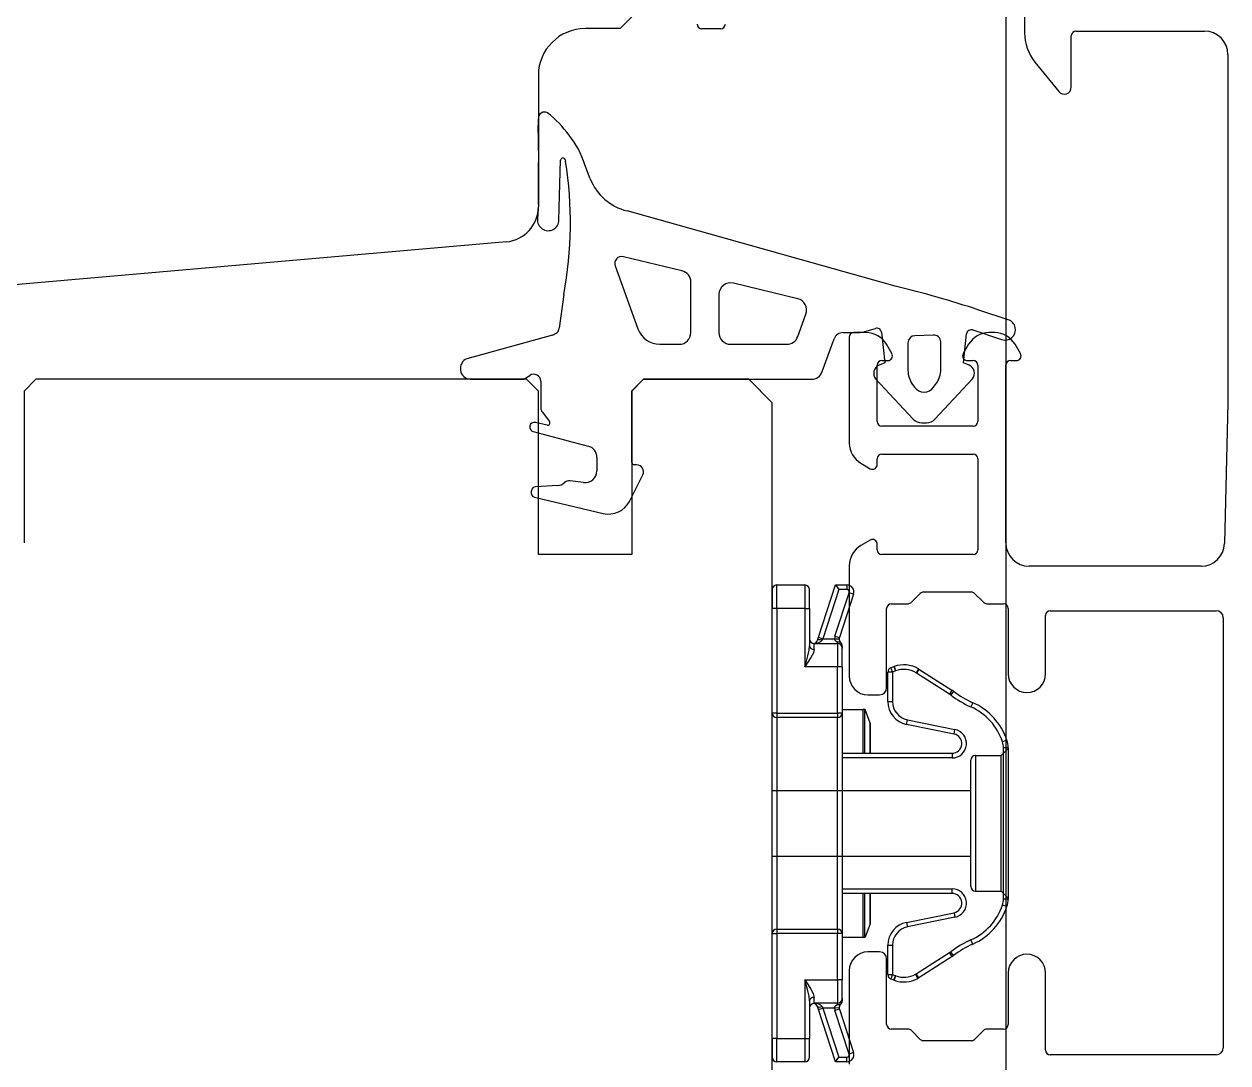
# Model space of a CAD drawing. Header units: centimetres. Extents: x 0.3 to 84.3, y 0.3 to 59.7.
# Drawn here: x 62.6134 to 62.7164, y 13.8698 to 13.9587 of the extents above; entities that cross this region are included whole.
import ezdxf

# ---------------------------------------------------------------- set-up
doc = ezdxf.new("R2010")
doc.units = ezdxf.units.CM
doc.linetypes.add('AUSGEZOGEN', pattern=[0])
doc.layers.add('Fenster', color=7, linetype='AUSGEZOGEN', lineweight=35)

msp = doc.modelspace()

# ---------------------------------------------------------------- linework, layer by layer
at = {"layer": 'Fenster', "color": 7, "linetype": 'AUSGEZOGEN', "lineweight": 25}
for p, q in [((62.697398605443, 15.53837461371404), (62.69739818294969, 12.15822411955887)), ((62.69899839463931, 13.96493368102747), (62.69899839463931, 13.9579610842241)), ((62.66539839510712, 13.95930634495599), (62.66439839512946, 13.95830634497834)), ((62.66439839512946, 13.95830634497834), (62.66139839519651, 13.95830634497834)), ((62.67299839493726, 13.95829936419), (62.67139839497302, 13.95829936419)), ((62.70299839454989, 13.95329936914327), (62.70299839454989, 13.95769936904494)), ((62.70339839454093, 13.95809936903602), (62.71439839407601, 13.95809936903602)), ((62.71639839403131, 13.95609936908073), (62.71639839403131, 13.92629936731601)), ((62.69988981077354, 13.95544380271618), (62.70193210699691, 13.95292177691713)), ((62.65739839528593, 13.95430634506775), (62.65739839528593, 13.94305533883221)), ((62.65739839523977, 13.94786902758315), (62.65739839523977, 13.94685865738639)), ((62.6591647446796, 13.94193373779749), (62.65929576261811, 13.94705685848371)), ((62.65968218796151, 13.94709089018711), (62.65972025092546, 13.94695589162566)), ((62.66184006140533, 13.94544488193443), (62.66137538292283, 13.9466670870002)), ((62.65739839523977, 13.9432755254079), (62.65732767442197, 13.9420331776385)), ((62.68793571128393, 13.93626950550033), (62.66498566255097, 13.94271180838)), ((62.6546598625754, 13.94006675480482), (62.61159839630963, 13.93629936467173)), ((62.6639700120272, 13.9380057243558), (62.66592189640637, 13.93261812380188)), ((62.66968207667633, 13.9375857615441), (62.6646748014002, 13.93879337707108)), ((62.67044762639587, 13.93229939482613), (62.67044762639587, 13.93661363344977)), ((62.67958817674491, 13.9351966857304), (62.67408207657801, 13.93652460394696)), ((62.65956976873841, 13.93556794463271), (62.65916857233881, 13.932668636871)), ((62.67284762634221, 13.93555247585264), (62.67284762634221, 13.93229939482613)), ((62.67959271712768, 13.93195737469046), (62.68029341908661, 13.93388253750036)), ((62.69760569534724, 13.93339610030594), (62.69508447121974, 13.934229586935)), ((62.65860629278649, 13.93208189945972), (62.65128419057983, 13.93006210100989)), ((62.68347004849777, 13.93229979858739), (62.68474599151229, 13.93229979858134)), ((62.68399839497459, 13.93189936719082), (62.68399839497459, 13.92284688825453)), ((62.68545087408069, 13.9322993671819), (62.68439839496562, 13.9322993671819)), ((62.68532034460503, 13.93238404323984), (62.68623359665015, 13.9326578408009)), ((62.6867448869202, 13.9323280887144), (62.68703584041433, 13.92972282438046)), ((62.69117825200874, 13.93209130049945), (62.68962288517489, 13.93202755328853)), ((62.69376529681662, 13.92972282438046), (62.69404028369382, 13.9321854857446)), ((62.69456458896223, 13.93252047488914), (62.69703974343105, 13.93169335861294)), ((62.69645087383483, 13.9322993671819), (62.69594591556894, 13.9322993671819)), ((62.66780229380014, 13.93129937670911), (62.66944762641821, 13.93129939484848)), ((62.67384762631985, 13.93129939484848), (62.67865302452788, 13.93129939484848)), ((62.68169332874892, 13.92895734468243), (62.68271829441795, 13.93177341471383)), ((62.68764480505459, 13.9304993672221), (62.68718292484957, 13.93129936720425)), ((62.68902288518507, 13.93142755330514), (62.68902287469977, 13.92905874380208)), ((62.69182734143402, 13.9291245033854), (62.6918273519031, 13.93149331288846)), ((62.69421386480009, 13.93129936720425), (62.69375198459494, 13.9304993672221)), ((62.69864480480872, 13.9304993672221), (62.69818292460371, 13.93129936720425)), ((62.68703584041433, 13.92972282438046), (62.68655445609067, 13.92951357495336)), ((62.68679839491198, 13.92989936723552), (62.68729839490078, 13.92989936723552)), ((62.69424668113868, 13.92951357494967), (62.69376529681662, 13.92972282438046)), ((62.69409839474883, 13.92989936723552), (62.69459839473766, 13.92989936723552)), ((62.69779839466609, 13.92989936723552), (62.69829839465491, 13.92989936723552)), ((62.6863983949209, 13.92469936735179), (62.6863983949209, 13.92949936724445)), ((62.69499839472871, 13.92949936724445), (62.69499839472871, 13.92469936735179)), ((62.69739839467505, 13.91429936758423), (62.69739839467505, 13.92949936724445)), ((62.61439839624705, 13.92829936485055), (62.61339839626941, 13.9272993648729)), ((62.65639839530827, 13.92829936485055), (62.61439839624705, 13.92829936485055)), ((62.65155983411487, 13.9282993648405), (62.6561590417308, 13.9282993648405)), ((62.6561590417308, 13.9282993648405), (62.65667511806161, 13.92863878251788)), ((62.65739839528593, 13.9272993648729), (62.65639839530827, 13.92829936485055)), ((62.65760481592497, 13.92813748490772), (62.65760481592497, 13.92586778028627)), ((62.66639839508476, 13.92829936485055), (62.66539839510712, 13.9272993648729)), ((62.66540481575063, 13.9272997920069), (62.66640438858423, 13.9282993648405)), ((62.6753983948836, 13.92829936485055), (62.66639839508476, 13.92829936485055)), ((62.66640438858423, 13.9282993648405), (62.68075363614911, 13.9282993648405)), ((62.67739839483889, 13.92629936489525), (62.6753983948836, 13.92829936485055)), ((62.68625300028616, 13.92832837682482), (62.68947069243595, 13.92489275992353)), ((62.68939506261344, 13.92789675077151), (62.68958773118862, 13.92762684530772)), ((62.69121554328103, 13.92762684530335), (62.69145515351416, 13.9279625103568)), ((62.69133044475115, 13.92489275992025), (62.69454813693412, 13.92832837681876)), ((62.61339839626941, 13.9272993648729), (62.61339839626941, 13.91429936516347)), ((62.65739839528593, 13.91329936518582), (62.65739839528593, 13.9272993648729)), ((62.66539839510712, 13.9272993648729), (62.66539839510712, 13.91329936518582)), ((62.66540481575063, 13.92118543211332), (62.66540481575063, 13.9272997920069)), ((62.67739839483889, 13.77029936838212), (62.67739839483889, 13.92629936489525)), ((62.71639839403131, 13.92629936731601), (62.71609839403801, 13.91424958956195)), ((62.65814368958581, 13.92437557829157), (62.65714930468675, 13.92460524630961)), ((62.65772789150321, 13.92550371560433), (62.65834767249197, 13.92469180306221)), ((62.69020056859955, 13.92457633930563), (62.69060056859223, 13.92457633930563)), ((62.65695738313665, 13.92382870519396), (62.66165957919836, 13.92258988095287)), ((62.69459839473766, 13.92429936736071), (62.68679839491198, 13.92429936736071)), ((62.66240481581771, 13.92162287754718), (62.66240481581773, 13.92046096957838)), ((62.6863983949209, 13.92099936743444), (62.6863983949209, 13.92149936742326)), ((62.68679839491198, 13.92189936741434), (62.69459839473766, 13.92189936741434)), ((62.69499839472871, 13.92149936742326), (62.69499839472871, 13.91369936759766)), ((62.66580481574169, 13.92098543211778), (62.66560481574617, 13.92098543211778)), ((62.68499839495222, 13.92111483748568), (62.68579839493432, 13.92065295728058)), ((62.66127484237482, 13.91946945212845), (62.66010888186415, 13.91962229253263)), ((62.66518548663553, 13.91785655546392), (62.66633901699375, 13.92011224903113)), ((62.65680355844768, 13.91878480128935), (62.65678028064153, 13.9186861352619)), ((62.65907665703944, 13.9192064931754), (62.65716895652812, 13.91909223726625)), ((62.65707774412148, 13.91820497472345), (62.66294557314921, 13.91682060575162)), ((62.68579839493432, 13.91454577774021), (62.68499839495222, 13.9140838975352)), ((62.66539839510712, 13.91329936518582), (62.65739839528593, 13.91329936518582)), ((62.6863983949209, 13.91369936759766), (62.6863983949209, 13.91419936758648)), ((62.69459839473766, 13.91329936760658), (62.68679839491198, 13.91329936760658)), ((62.68399839497459, 13.91235184676635), (62.68399839497459, 13.90289936783902)), ((62.71409901364148, 13.91229936762893), (62.69939839463033, 13.91229936762893)), ((62.67739839483889, 13.91029932607508), (62.67739839483889, 13.90869932611086)), ((62.67779839482996, 13.90869932611086), (62.67779839482996, 13.91069932606615)), ((62.67779839482996, 13.91069932606615), (62.6801983947763, 13.91069932606615)), ((62.6801983947763, 13.91069932606615), (62.6801983947763, 13.90869932611086)), ((62.68059839476738, 13.90869932611086), (62.68059839476738, 13.91029932607508)), ((62.6813687104817, 13.90622303342962), (62.68282445323779, 13.91069932606615)), ((62.68311498954817, 13.91029932607508), (62.68174910042177, 13.90609932616899)), ((62.68282445323779, 13.91069932606615), (62.68379839469586, 13.91069932606615)), ((62.68282445323779, 13.91069932606615), (62.68311498954817, 13.91029932607508)), ((62.68379839469586, 13.91029932607508), (62.68311498954817, 13.91029932607508)), ((62.68379839469586, 13.91069932606615), (62.68379839469586, 13.91029932607508)), ((62.68277982199858, 13.90632060847325), (62.68398858966588, 13.91003747244923)), ((62.68436897960595, 13.9099137651886), (62.68316021193866, 13.90619690121262)), ((62.68436897960595, 13.9099137651886), (62.68398858966588, 13.91003747244923)), ((62.6893155521432, 13.90921652498533), (62.69008123755101, 13.90998221039309)), ((62.69036408025728, 13.9100993676781), (62.69443270931635, 13.9100993676781)), ((62.69471555202248, 13.90998221039322), (62.69548123743032, 13.90921652498542)), ((62.67739839483889, 13.89972271584348), (62.67739839483889, 13.90869932611086)), ((62.67779839482996, 13.90869932611086), (62.67739839483889, 13.90869932611086)), ((62.67779839482996, 13.90869932611086), (62.67779839482996, 13.89972271584348)), ((62.6801983947763, 13.90869932611086), (62.67779839482996, 13.90869932611086)), ((62.6801983947763, 13.90869932611086), (62.6801983947763, 13.90369932622262)), ((62.6801983947763, 13.90869932611086), (62.68059839476738, 13.90869932611086)), ((62.68059839476738, 13.90869932611086), (62.68059839476738, 13.90548818056464)), ((62.68719839490308, 13.90189936786137), (62.68719839490308, 13.90869936770942)), ((62.68759839489412, 13.90909936770045), (62.68903270943703, 13.90909936770045)), ((62.6957640801366, 13.90909936770045), (62.69719839467956, 13.90909936770045)), ((62.69759839467061, 13.90869936770942), (62.69759839467061, 13.90309936783456)), ((62.70079839459903, 13.90309936783456), (62.70079839459903, 13.9080993677228)), ((62.70119839459014, 13.90849936771383), (62.71539839405365, 13.90849936771383)), ((62.71599839404023, 13.90789936772726), (62.71599839404023, 13.87109936854982)), ((62.68128824838364, 13.90597561890836), (62.6813687104817, 13.90622303342962)), ((62.6813687104817, 13.90622303342962), (62.68174910042177, 13.90609932616899)), ((62.68174910042177, 13.90609932616899), (62.68166863832371, 13.90597561890836)), ((62.68174910042177, 13.90609932616899), (62.68274102881853, 13.90609932616899)), ((62.68274102881853, 13.90609932616899), (62.68314081534862, 13.90608626006047)), ((62.68274475861286, 13.90604553700946), (62.68274102881853, 13.90609932616899)), ((62.68277913902281, 13.90596360781788), (62.68274475861286, 13.90604553700946)), ((62.68277982199858, 13.90632060847325), (62.68316021193866, 13.90619690121262)), ((62.68314081534862, 13.90608626006047), (62.68314268024577, 13.90603247090099)), ((62.68314268024577, 13.90603247090099), (62.6831598704508, 13.90595054170936)), ((62.68045822075104, 13.90463935520698), (62.68056404504472, 13.90513351494292)), ((62.68056404504472, 13.90513351494292), (62.68059839476738, 13.90548818056464)), ((62.68099839475843, 13.90519003817431), (62.6809296953131, 13.90489448348954)), ((62.68099839475843, 13.90519003817431), (62.68099839475843, 13.90569932617791)), ((62.68099839475843, 13.90569932617791), (62.68299839471371, 13.90569932617791)), ((62.68285236399691, 13.90588234304956), (62.68277913902281, 13.90596360781788)), ((62.68293635533346, 13.90582411216142), (62.68285236399691, 13.90588234304956)), ((62.68299839471371, 13.90579214640834), (62.68293635533346, 13.90582411216142)), ((62.68299839471371, 13.90569932617791), (62.68299839471371, 13.90579214640834)), ((62.68299839471371, 13.90569932617791), (62.68299839471371, 13.90369932622262)), ((62.68310635155321, 13.90580205959978), (62.68300043188768, 13.90579252032635)), ((62.68300043188768, 13.90579252032635), (62.68300043188768, 13.90579252032635)), ((62.68319330473742, 13.90579370512405), (62.68310635155321, 13.90580205959978)), ((62.6831598704508, 13.90595054170936), (62.68319648293781, 13.90586927694103)), ((62.68328953181632, 13.90575926426036), (62.68319330473742, 13.90579370512405)), ((62.68319648293781, 13.90586927694103), (62.68323847860608, 13.90581104605299)), ((62.68323847860608, 13.90581104605299), (62.68326949829603, 13.9057790803)), ((62.68326949829622, 13.90577908029982), (62.68328953181632, 13.90575926426036)), ((62.68335811460938, 13.90565989974771), (62.68328953181632, 13.90575926426036)), ((62.68339338713476, 13.90554806165683), (62.68335811460938, 13.90565989974771)), ((62.68339838409499, 13.90548788001501), (62.68339338713476, 13.90554806165683)), ((62.68339839470479, 13.90548496664765), (62.68339839470479, 13.90529932618684)), ((62.68339839470479, 13.90548496664765), (62.68339839470479, 13.90548496664765)), ((62.68339839470479, 13.90369932622262), (62.68339839470479, 13.90529932618684)), ((62.6801983947763, 13.90369932622262), (62.68033392187688, 13.90417355106206)), ((62.68046944897745, 13.90409451358883), (62.6801983947763, 13.90369932622262)), ((62.68033392187688, 13.90417355106206), (62.68045822075104, 13.90463935520698)), ((62.68071804672584, 13.90448268370961), (62.68046944897745, 13.90409451358883)), ((62.6809296953131, 13.90489448348954), (62.68071804672584, 13.90448268370961)), ((62.68299839471371, 13.90369932622262), (62.6801983947763, 13.90369932622262)), ((62.68339839470479, 13.90369932622262), (62.68299839471371, 13.90369932622262)), ((62.68299839471371, 13.89972271584348), (62.68299839471371, 13.90369932622262)), ((62.68339839470479, 13.90369932622262), (62.68339839470479, 13.89972271584348)), ((62.68729840046258, 13.90073132919393), (62.68729840046258, 13.90324210338963)), ((62.68769840045363, 13.90324210338963), (62.68729840046258, 13.90324210338963)), ((62.68755890014136, 13.90361698958004), (62.68781909609168, 13.90371381207506)), ((62.68755890014136, 13.90361698958004), (62.68769840045363, 13.90324210338963)), ((62.68795859640392, 13.90333892588473), (62.68769840045363, 13.90324210338963)), ((62.68769840045363, 13.90324210338963), (62.68769840045363, 13.90073132919393)), ((62.68781909609168, 13.90371381207506), (62.68795859640392, 13.90333892588473)), ((62.68782923357645, 13.90371761564502), (62.68797076138564, 13.90334349016867)), ((62.68992294152633, 13.90352496346823), (62.68971551801059, 13.90318294668801)), ((62.68996042314016, 13.90350166242097), (62.68974550330162, 13.90316430585022)), ((62.69257100844468, 13.90136426055188), (62.68974550330162, 13.90316430585022)), ((62.68996042314016, 13.90350166242097), (62.69278592828324, 13.90170161712262)), ((62.68559839493884, 13.9012993678748), (62.68659839491647, 13.9012993678748)), ((62.69278592828324, 13.90170161712262), (62.69257100844468, 13.90136426055188)), ((62.69292038010744, 13.90160800577851), (62.69267856990408, 13.90128937147656)), ((62.68339839470479, 13.90004932630418), (62.68514879483005, 13.90004932630418)), ((62.68514879483005, 13.90004932630418), (62.68514879483005, 13.896299326388)), ((62.68516586887013, 13.90004932630418), (62.68516586887013, 13.90004932630418)), ((62.68523840625522, 13.90004932630418), (62.68518545272773, 13.90004932630418)), ((62.68518545272773, 13.90004932630418), (62.68518545272773, 13.90004932630418)), ((62.68529170896825, 13.90004932630418), (62.68523840625522, 13.90004932630418)), ((62.68531952263278, 13.90004932630418), (62.68529170896825, 13.90004932630418)), ((62.68533673335, 13.896299326388), (62.68533673335, 13.90004932630418)), ((62.68536163037981, 13.90004932630418), (62.68533673335002, 13.90004932630418)), ((62.68533673335, 13.90004932630418), (62.68533673335, 13.90004932630418)), ((62.68578633317556, 13.89888246496276), (62.68536163037981, 13.90004932630418)), ((62.68729840046258, 13.90073132919393), (62.68769840045363, 13.90073132919393)), ((62.69457509010713, 13.90062853836935), (62.69441207561803, 13.9002632627622)), ((62.67739839483889, 13.88087596588171), (62.67739839483889, 13.89972271584348)), ((62.67779839482996, 13.89972271584348), (62.67739839483889, 13.89972271584348)), ((62.67779839482996, 13.89972271584348), (62.67779839482996, 13.8993602783442)), ((62.67779839482996, 13.89972271584348), (62.68299839471371, 13.89972271584348)), ((62.68299839471371, 13.8993602783442), (62.67779839482996, 13.8993602783442)), ((62.67779839482996, 13.8993602783442), (62.67779839482996, 13.88123840338099)), ((62.68339839470479, 13.89972271584348), (62.68299839471371, 13.89972271584348)), ((62.68299839471371, 13.89972271584348), (62.68299839471371, 13.8993602783442)), ((62.68299839471371, 13.88123840338099), (62.68299839471371, 13.8993602783442)), ((62.68339839470479, 13.89972271584348), (62.68339839470479, 13.88087596588171)), ((62.68578633317556, 13.89888246496276), (62.68578633317556, 13.896299326388)), ((62.68889966455797, 13.89877147982848), (62.68897941172992, 13.89916344970157)), ((62.68897941172992, 13.89916344970157), (62.69304380887471, 13.89833653875672)), ((62.68579839465115, 13.896299326388), (62.68579839465115, 13.89881406093564)), ((62.69296406170275, 13.89794456888358), (62.68889966455797, 13.89877147982848)), ((62.69296406170275, 13.89794456888358), (62.69304380887471, 13.89833653875672)), ((62.69749486497793, 13.89741218817035), (62.69711557086879, 13.89728516072601)), ((62.69759839438738, 13.89677705094896), (62.69719839439631, 13.89677705094896)), ((62.69719839439631, 13.88382168045082), (62.69719839439631, 13.89677705094896)), ((62.69759839438738, 13.89677705094896), (62.69759839438738, 13.88382168045082)), ((62.68339839470479, 13.896299326388), (62.69279839449467, 13.896299326388)), ((62.69279839449467, 13.89589932639688), (62.68339839470479, 13.89589932639688)), ((62.69279839449467, 13.896299326388), (62.69279839449467, 13.89589932639688)), ((62.69479839444998, 13.89609937373075), (62.69479839444998, 13.88449937399001)), ((62.69479839444998, 13.89609937373075), (62.69699839440079, 13.89609937373075)), ((62.69699839440079, 13.89609937373075), (62.69759839438738, 13.89669937371732)), ((62.69699839440079, 13.88449937399001), (62.69699839440079, 13.89609937373075)), ((62.69439839445889, 13.88489937398108), (62.69439839445889, 13.89569937373967)), ((62.67739839483889, 13.89309937379781), (62.69439839445889, 13.89309937379781)), ((62.67739839483889, 13.88749937392295), (62.69439839445889, 13.88749937392295)), ((62.68339839470479, 13.88469935532822), (62.69279839449467, 13.88469935532822)), ((62.69279839449467, 13.88429935533723), (62.69279839449467, 13.88469935532822)), ((62.69479839444998, 13.88449937399001), (62.69699839440079, 13.88449937399001)), ((62.69699839440079, 13.88449937399001), (62.69759839438738, 13.88389937400343)), ((62.69279839449467, 13.88429935533723), (62.68339839470479, 13.88429935533723)), ((62.68514879483005, 13.88429935533723), (62.68514879483005, 13.88054932674004)), ((62.68533673335, 13.88054932674004), (62.68533673335, 13.88429935533723)), ((62.68578633317556, 13.88429935533723), (62.68578633317556, 13.88171618808147)), ((62.68579839465115, 13.88178459210858), (62.68579839465115, 13.88429935533723)), ((62.69759839438738, 13.88382168045082), (62.69719839439631, 13.88382168045082)), ((62.68889966455797, 13.88182914595168), (62.69296386987652, 13.88265601786911)), ((62.69296386987652, 13.88265601786911), (62.69304361704852, 13.88226404799598)), ((62.69749487648321, 13.8831865775845), (62.69711558007299, 13.8833135981578)), ((62.68578633317556, 13.88171618808147), (62.68536163037981, 13.88054932674004)), ((62.68889966455797, 13.88182914595168), (62.68897941172992, 13.88143717607855)), ((62.69304361704852, 13.88226404799598), (62.68897941172992, 13.88143717607855)), ((62.67739839483889, 13.88087596588171), (62.67779839482996, 13.88087596588171)), ((62.67739839483889, 13.87189932693332), (62.67739839483889, 13.88087596588171)), ((62.67779839482996, 13.88123840338099), (62.67779839482996, 13.88087596588171)), ((62.67779839482996, 13.88123840338099), (62.68299839471371, 13.88123840338099)), ((62.68299839471371, 13.88087596588171), (62.67779839482996, 13.88087596588171)), ((62.67779839482996, 13.88087596588171), (62.67779839482996, 13.87189932693332)), ((62.68299839471371, 13.88123840338099), (62.68299839471371, 13.88087596588171)), ((62.68339839470479, 13.88087596588171), (62.68299839471371, 13.88087596588171)), ((62.68299839471371, 13.87689932682156), (62.68299839471371, 13.88087596588171)), ((62.68339839470479, 13.88087596588171), (62.68339839470479, 13.87689932682156)), ((62.68339839470479, 13.88054932674004), (62.68514879483005, 13.88054932674004)), ((62.68514879483005, 13.88054932674004), (62.68514879483005, 13.88054932674004)), ((62.68516586887013, 13.88054932674004), (62.68516586887013, 13.88054932674004)), ((62.68518545272773, 13.88054932674004), (62.68523840625522, 13.88054932674004)), ((62.68523840625522, 13.88054932674004), (62.68529170896825, 13.88054932674004)), ((62.68529170896825, 13.88054932674004), (62.68531952263278, 13.88054932674004)), ((62.68531952263278, 13.88054932674004), (62.68531952263278, 13.88054932674004)), ((62.68533673335002, 13.88054932674004), (62.68536163037981, 13.88054932674004)), ((62.69457507820163, 13.87997013804266), (62.69441206314561, 13.88033541339678)), ((62.68659839491647, 13.87929936836654), (62.68559839493884, 13.87929936836654)), ((62.68729840046258, 13.87735656201744), (62.68729840046258, 13.87986929658628)), ((62.68729840046258, 13.87986929658628), (62.68769840045363, 13.87986929658628)), ((62.68769840045363, 13.87986929658628), (62.68769840045363, 13.87735656201744)), ((62.69292451379076, 13.87899381096996), (62.69268290042943, 13.87931259455868)), ((62.68719839490308, 13.87309936850511), (62.68719839490308, 13.87869936837997)), ((62.68973425028192, 13.87742782791034), (62.6925761263383, 13.87923830263076)), ((62.69279104617684, 13.87890094605996), (62.68994917012048, 13.87709047133954)), ((62.69279104617684, 13.87890094605996), (62.6925761263383, 13.87923830263076)), ((62.68399839497459, 13.87769936840232), (62.68399839497459, 13.86969936858114)), ((62.68729840046258, 13.87735656201744), (62.68769840045363, 13.87735656201744)), ((62.68769840045363, 13.87735656201744), (62.68755895541164, 13.8769816552649)), ((62.68769840045363, 13.87735656201744), (62.68795842341321, 13.87725984753506)), ((62.68781897837118, 13.87688494078252), (62.68795842341321, 13.87725984753506)), ((62.68782932010237, 13.87688106167653), (62.6879708334906, 13.87725519260785)), ((62.68985542340815, 13.87703428883724), (62.68965925291207, 13.87738288190849)), ((62.68994917012048, 13.87709047133954), (62.68973425028192, 13.87742782791034)), ((62.69759839467061, 13.87749936840674), (62.69759839467061, 13.87309936850511)), ((62.70079839459903, 13.87089936855428), (62.70079839459903, 13.87749936840674)), ((62.6801983947763, 13.87689932682156), (62.68299839471371, 13.87689932682156)), ((62.6801983947763, 13.87689932682156), (62.6801983947763, 13.87189932693332)), ((62.6801983947763, 13.87689932682156), (62.6804916314955, 13.87647101955027)), ((62.68034501313591, 13.87638535809602), (62.6801983947763, 13.87689932682156)), ((62.68045830379626, 13.87595896447715), (62.68034501313591, 13.87638535809602)), ((62.6804916314955, 13.87647101955027), (62.68071821281618, 13.87611569153455)), ((62.68339839470479, 13.87689932682156), (62.68299839471371, 13.87689932682156)), ((62.68299839471371, 13.87689932682156), (62.68299839471371, 13.87489932686626)), ((62.68339839470479, 13.87529932685739), (62.68339839470479, 13.87689932682156)), ((62.68781897837118, 13.87688494078252), (62.68755895541164, 13.8769816552649)), ((62.68055591412682, 13.87551253206771), (62.68045830379626, 13.87595896447715)), ((62.68059839476738, 13.87511047247959), (62.68055591412682, 13.87551253206771)), ((62.68071821281618, 13.87611569153455), (62.68091343347731, 13.87574366452673)), ((62.68091343347731, 13.87574366452673), (62.68099839475843, 13.87540861486997)), ((62.68099839475843, 13.87489932686626), (62.68099839475843, 13.87540861486997)), ((62.68339839470479, 13.87529932685739), (62.68339839470479, 13.87511368639657)), ((62.68059839476738, 13.87511047247959), (62.68059839476738, 13.87189932693332)), ((62.68299839471371, 13.87489932686626), (62.68099839475843, 13.87489932686626)), ((62.6813687104817, 13.87437561961465), (62.68128824838364, 13.87462303413586)), ((62.6813687104817, 13.87437561961465), (62.68174910042177, 13.87449932687528)), ((62.68282445323779, 13.86989932697802), (62.6813687104817, 13.87437561961465)), ((62.68166863832371, 13.87462303413586), (62.68174910042177, 13.87449932687528)), ((62.68274102881853, 13.87449932687528), (62.68174910042177, 13.87449932687528)), ((62.68174910042177, 13.87449932687528), (62.68311498954817, 13.87029932696915)), ((62.68274102881853, 13.87449932687528), (62.68274475433616, 13.87455309513462)), ((62.68314081534862, 13.87451239298371), (62.68274102881853, 13.87449932687528)), ((62.68274475433616, 13.87455309513462), (62.68277910379019, 13.87463499052915)), ((62.68277910379019, 13.87463499052915), (62.68286020286588, 13.87472278378359)), ((62.68316021193866, 13.87440175183161), (62.68277982199858, 13.87427804457097)), ((62.68398858966588, 13.870561180595), (62.68277982199858, 13.87427804457097)), ((62.68286020286588, 13.87472278378359), (62.68299839471371, 13.87480650663593)), ((62.68299839471371, 13.87480650663593), (62.68299839471371, 13.87489932686626)), ((62.68299839471371, 13.87480650663593), (62.68299839471371, 13.87480650663593)), ((62.68300043179008, 13.87480613273556), (62.68310634915525, 13.8747965934323)), ((62.68310634915525, 13.8747965934323), (62.683193304352, 13.87480494784395)), ((62.68314267810745, 13.87456616124314), (62.68314081534862, 13.87451239298371)), ((62.68315985283448, 13.87464805663763), (62.68314267810745, 13.87456616124314)), ((62.68320040237231, 13.87473584989207), (62.68315985283448, 13.87464805663763)), ((62.68316021193866, 13.87440175183161), (62.68436897960595, 13.87068488785558)), ((62.683193304352, 13.87480494784395), (62.68328953181632, 13.87483938878386)), ((62.68326949829622, 13.87481957274436), (62.68320040237231, 13.87473584989207)), ((62.68328953181632, 13.87483938878386), (62.68335409701346, 13.87493072228313)), ((62.68328953181632, 13.87483938878386), (62.68328953181632, 13.87483938878386)), ((62.68335409701346, 13.87493072228313), (62.68338681244286, 13.87501812667406)), ((62.68338681244286, 13.87501812667406), (62.68339838409499, 13.87511077302925)), ((62.68339838409499, 13.87511077302925), (62.68339838409499, 13.87511077302925)), ((62.68903270943703, 13.87269936851408), (62.68759839489412, 13.87269936851408)), ((62.69008123755115, 13.87181652582131), (62.68931555214333, 13.87258221122902)), ((62.69548123743044, 13.87258221122916), (62.69471555202261, 13.87181652582135)), ((62.69719839467956, 13.87269936851408), (62.6957640801366, 13.87269936851408)), ((62.67739839483889, 13.87189932693332), (62.67739839483889, 13.87029932696915)), ((62.67779839482996, 13.87189932693332), (62.67739839483889, 13.87189932693332)), ((62.67779839482996, 13.87189932693332), (62.6801983947763, 13.87189932693332)), ((62.67779839482996, 13.86989932697802), (62.67779839482996, 13.87189932693332)), ((62.6801983947763, 13.87189932693332), (62.68059839476738, 13.87189932693332)), ((62.6801983947763, 13.87189932693332), (62.6801983947763, 13.86989932697802)), ((62.68059839476738, 13.87029932696915), (62.68059839476738, 13.87189932693332)), ((62.69443270931635, 13.87169936853643), (62.69036408025728, 13.87169936853643)), ((62.68282445323779, 13.86989932697802), (62.68311498954817, 13.87029932696915)), ((62.68311498954817, 13.87029932696915), (62.68379839469586, 13.87029932696915)), ((62.68379839469586, 13.86989932697802), (62.68379839469586, 13.87029932696915)), ((62.68436897960595, 13.87068488785558), (62.68398858966588, 13.870561180595)), ((62.71539839405365, 13.8704993685632), (62.70119839459014, 13.8704993685632)), ((62.6801983947763, 13.86989932697802), (62.67779839482996, 13.86989932697802)), ((62.68379839469586, 13.86989932697802), (62.68282445323779, 13.86989932697802))]:
    msp.add_line(p, q, dxfattribs=at)
for centre, radius, start, end in [((62.67139839497303, 13.95869936418107), 0.0003999999910607585, 180, 270), ((62.67299839493727, 13.95869936418107), 0.0003999999910607585, 270, 0), ((62.66139839519651, 13.95430634506774), 0.003999999910593033, 90, 180), ((62.7029983945499, 13.95796108422408), 0.003999999910593033, 180, 219.0000000000078), ((62.70339839454093, 13.95769936904493), 0.0003999999910571205, 90, 180), ((62.71439839407601, 13.95609936908071), 0.001999999955296517, 0, 90), ((62.70239839456333, 13.95329936914326), 0.0005999999865474821, 218.9999999999268, 0), ((62.59534027578932, 13.9504487902679), 0.0620583105817122, 359.3466193409898, 0.142201327261508), ((62.65792866885216, 13.95063984488073), 0.0005315652144820461, 61.76001020393947, 183.9949531727395), ((62.65246460303988, 13.94379357851452), 0.00928281794292112, 35.47987426421381, 51.99599832596477), ((62.53965755437676, 13.94856331810915), 0.1177428878805537, 359.6621439464766, 0.573146308203552), ((62.65445147658795, 13.94456564834672), 0.007235780769789424, 16.88329447937351, 39.63674749696897), ((62.65949197803194, 13.9470397786089), 0.0001969573830607035, 15.0407385756765, 175.0251397934218), ((62.59974247026627, 13.94506709139713), 0.05768375328668121, 358.2201976429236, 1.779802357079864), ((62.62753290933036, 13.94168625265738), 0.03261585586513385, 349.1880068708051, 9.297849723462038), ((62.66609709474982, 13.94716773353752), 0.004592444941674395, 202.0335286458143, 255.9946096804015), ((62.65439839535298, 13.9430553388322), 0.002999999932944775, 275.000000000048, 0), ((62.65824383126834, 13.94193952088203), 0.0009209315692089016, 174.1630516310675, 359.6402028978112), ((62.66453413124535, 13.93821010021451), 0.0005999999865911377, 76.44078009436315, 199.915044697899), ((62.66944762641821, 13.93661363344976), 0.0009999999776482583, 0, 76.44078009422326), ((62.67384762631985, 13.93555247585263), 0.0009999999776482583, 76.44078009459517, 180), ((62.6668351880536, 13.84877797701155), 0.08999999798834325, 71.70673015541314, 76.4407800944462), ((62.67935372648681, 13.93422455763602), 0.0009999999776482583, 340.0000000000537, 76.4407800950148), ((62.6973240915282, 13.93254427339216), 0.0008971676553876089, 251.5220451620064, 71.7067301544169), ((62.65782245509518, 13.93392189899645), 0.001999999955296517, 293.0739489277648, 306.3224891872364), ((62.65877018222344, 13.932632785667), 0.0003999999910607586, 305.960517196653, 5.142207253655776), ((62.65877018222392, 13.93263278566737), 0.0003999999910498446, 305.9605171119458, 306.3224891032639), ((62.66780229380014, 13.93329937666439), 0.001999999955296517, 199.9150446981757, 270), ((62.66944762641821, 13.93229939482612), 0.0009999999776482583, 270, 0), ((62.67384762631985, 13.93229939482612), 0.0009999999776482583, 180, 270), ((62.67865302452788, 13.93229939482612), 0.0009999999776482583, 270, 340.0000000000537), ((62.68347004849777, 13.93149979860527), 0.0007999999821215172, 90, 160.0000000001492), ((62.68439839496563, 13.93189936719081), 0.0003999999910607585, 90, 180), ((62.68474599152187, 13.93429979853662), 0.001999999955296517, 270, 286.6889953451341), ((62.68545087408074, 13.93029936722659), 0.001999999955321982, 30.00000000038906, 90), ((62.68634846726562, 13.93227468974123), 0.0003999999910607586, 7.671742861520493, 106.6889951669796), ((62.6896228851717, 13.93142755330186), 0.0005999999865911377, 90, 180), ((62.69122735191652, 13.93149331288845), 0.0005999999865911377, 0, 94.69394486330552), ((62.69443781306292, 13.93214109662903), 0.0003999999910607585, 71.52204515778675, 173.6286042482002), ((62.69594591556893, 13.93029936722659), 0.001999999955296517, 90, 149.9999999999226), ((62.69645087383486, 13.93029936722659), 0.001999999955321982, 30.00000000028727, 90), ((62.65164440505592, 13.92921550903824), 0.0009200393660986375, 113.0491562536683, 264.7258693692747), ((62.68679839491198, 13.92949936724444), 0.0003999999910571205, 90, 180), ((62.68729839490081, 13.93029936722659), 0.0003999999910607585, 270, 30.00000000032502), ((62.69409839474877, 13.93029936722659), 0.0003999999910825863, 150.0000000063222, 270), ((62.69459839473766, 13.92949936724444), 0.0003999999910607585, 0, 90), ((62.69779839466611, 13.92949936724444), 0.0003999999910607585, 90, 180), ((62.69829839465493, 13.93029936722659), 0.0003999999910607585, 270, 29.99999999981613), ((62.65700481593838, 13.9281374849077), 0.0005999999865911377, 0, 123.3324758091802), ((62.68075363614911, 13.92929936481814), 0.0009999999776482583, 270, 340.0000000000537), ((62.68686280498787, 13.92880420944925), 0.000773484622167272, 113.4937501793682, 217.9650338951659), ((62.69102287465508, 13.92905874379139), 0.001999999955296517, 180, 215.5206633172087), ((62.68982734147875, 13.92912450338539), 0.001999999955296517, 324.4793363760321, 0), ((62.6939383322361, 13.92880420944797), 0.0007734846221672721, 322.0349656680098, 66.50624938325637), ((62.69040163723638, 13.92820784177992), 0.0009999999776482583, 215.5206606596284, 324.4793390334172), ((62.65820481591157, 13.92586778028625), 0.0005999999865874998, 180, 217.3566407571039), ((62.65705928847996, 13.92421550655626), 0.0003999999910571206, 76.99473898352875, 255.2404361854989), ((62.65818869768922, 13.92457044816823), 0.0001999999955267413, 256.9947389832997, 37.35664075696913), ((62.68679839491198, 13.92469936735178), 0.0003999999910571205, 180, 270), ((62.69020056859954, 13.92557633928326), 0.0009999999776482583, 223.123985216554, 270), ((62.69060056859065, 13.92557633928326), 0.0009999999776482583, 270, 316.8760145274115), ((62.69459839473766, 13.92469936735178), 0.0003999999910571205, 270, 0), ((62.66140481584005, 13.92162287754717), 0.0009999999776482583, 0, 75.24043618599626), ((62.68599839492988, 13.92284688825452), 0.001999999955296517, 180, 239.9999999999294), ((62.68679839491198, 13.92149936742325), 0.0003999999910571205, 90, 180), ((62.69459839473766, 13.92149936742325), 0.0003999999910607585, 0, 90), ((62.66140481584009, 13.92046096957837), 0.0009999999776482583, 262.5319408537881, 0), ((62.66560481574617, 13.92118543211331), 0.0001999999955303792, 180, 270), ((62.66580481574169, 13.9203854321312), 0.0005999999865911377, 332.9154284239236, 90), ((62.68599839492985, 13.92099936743443), 0.0003999999910825863, 240.0000000065084, 0), ((62.6590288291818, 13.92000506218764), 0.0007999999821106029, 273.4274618840409, 315.7057896638445), ((62.66003089778502, 13.91902738206272), 0.0005999999865947758, 82.5319408544233, 135.7057896633285), ((62.65716959265072, 13.91859428673269), 0.0003999999910571205, 166.725221212608, 256.7252212125496), ((62.65719287045694, 13.91869295276015), 0.0003999999910607584, 93.42746188299446, 166.725221212608), ((62.66340481579535, 13.91876716579776), 0.001999999955296517, 256.7252212125847, 332.9154284226941), ((62.68599839492988, 13.91419936758647), 0.0003999999910571205, 0, 120.0000000000706), ((62.69939839463036, 13.91429936758421), 0.001999999955296517, 180, 270), ((62.6859983949299, 13.91235184676633), 0.001999999955321982, 120.0000000005976, 180), ((62.68679839491198, 13.91369936759765), 0.0003999999910571205, 180, 270), ((62.69459839473766, 13.91369936759765), 0.0003999999910571205, 270, 0), ((62.71409901364152, 13.91429936758421), 0.001999999955329259, 270, 358.5738174019614), ((62.67779839482998, 13.91029932607507), 0.0003999999910607586, 90, 180), ((62.68019839477629, 13.91029932607507), 0.0003999999910607585, 0, 90), ((62.68379839469586, 13.91009932607957), 0.0005999999865911377, 341.9848681349995, 90), ((62.68379839469586, 13.91009932607957), 0.0001999999955303793, 341.9848681353064, 90), ((62.68903270943705, 13.90949936769147), 0.0003999999910607585, 270, 315.0000000003598), ((62.69036408025732, 13.90969936768683), 0.0003999999912462954, 90, 135.0000000030586), ((62.69443270931635, 13.90969936768705), 0.0003999999910571205, 44.99999999946024, 90), ((62.69576408013663, 13.9094993676917), 0.0003999999912462954, 224.9999999960418, 270), ((62.68759839489412, 13.90869936770941), 0.0003999999910571205, 90, 180), ((62.69719839467956, 13.90869936770941), 0.0003999999910571205, 0, 90), ((62.70119839459014, 13.90809936772279), 0.0003999999910607585, 90, 180), ((62.71539839405366, 13.90789936772725), 0.0005999999865874998, 0, 90), ((62.68099839475843, 13.90609932616898), 0.0003999999910607585, 180, 270), ((62.68354060187875, 13.90607319395203), 0.0007999999821178789, 161.9848681346041, 178.1280847869613), ((62.68354060187875, 13.90607319395203), 0.0003999999910607585, 161.9848681343621, 178.1280847869778), ((62.68090785844356, 13.90609932616898), 0.0003999999910607585, 276.4981075266983, 341.9848681351609), ((62.68299839471371, 13.90529932618682), 0.0003999999910607585, 0, 90), ((62.68769840045363, 13.90324210338962), 0.0003999999910607584, 110.4109267820682, 180), ((62.68712159453023, 13.9055882430272), 0.001999999955663953, 290.4109267820236, 290.721113497534), ((62.68867840043174, 13.90147286278683), 0.002399999946357275, 58.76437172039059, 110.7211134977119), ((62.68712159453032, 13.90558824302697), 0.002399999946455501, 290.4109267818612, 290.721113497725), ((62.68867840043174, 13.90147286278683), 0.001999999955296517, 58.76437172048903, 110.721113497582), ((62.68888582394752, 13.90181487956706), 0.00159999996423212, 57.50000000000011, 58.76437172053773), ((62.68888582394752, 13.90181487956706), 0.001999999955285602, 57.50000000015125, 58.7643717203307), ((62.69919839463485, 13.90309936783455), 0.001599999964239396, 180, 0), ((62.68559839493883, 13.90289936783901), 0.001599999964239396, 180, 270), ((62.68659839491647, 13.90189936786136), 0.0005999999865911377, 270, 0), ((62.69171132909055, 13.90001483426872), 0.001599999964235758, 52.80529347929101, 57.49999999985386), ((62.69799839437844, 13.90829932611977), 0.008799999803303945, 232.8052934793663, 245.9498415766494), ((62.69171132909055, 13.90001483426872), 0.001999999955300155, 52.80529347929454, 57.49999999997196), ((62.69799839437844, 13.90829932611977), 0.008399999812246827, 232.8052934793911, 245.949841576573), ((62.68929840041788, 13.90073132919392), 0.001999999955296517, 180, 258.4999999999159), ((62.68929840041788, 13.90073132919392), 0.001599999964239396, 180, 258.5000000002879), ((62.69237439450417, 13.89569731767264), 0.004999999888241291, 18.51594874950472, 65.94984157666856), ((62.69237439450417, 13.89569731767264), 0.005399999879298412, 18.51594874948679, 65.94984157664832), ((62.68559839465561, 13.89881406093563), 0.0001999999955303792, 0, 20.00000000032897), ((62.6927983944947, 13.89713028854116), 0.001230962144203544, 270, 78.50000000016217), ((62.6927983944947, 13.89713028854116), 0.0008309621531427853, 270, 78.50000000046785), ((62.6955983944321, 13.89677705094895), 0.001599999964239396, 0, 18.51594874956528), ((62.6955983944321, 13.89677705094895), 0.001999999955296517, 0, 18.51594874961765), ((62.69479839445, 13.89569937373966), 0.0003999999910607585, 90, 180), ((62.6927983944947, 13.88346935535573), 0.001229999972506921, 281.499999999618, 90), ((62.69479839445, 13.88489937398107), 0.0003999999910607585, 180, 270), ((62.6927983944947, 13.88346935535573), 0.0008299999814461626, 281.4999999997112, 90), ((62.6955983944321, 13.88382168045081), 0.001599999964235758, 341.48508917194, 0), ((62.6955983944321, 13.88382168045081), 0.001999999955296517, 341.4850891719241, 0), ((62.69237437494518, 13.8849013553237), 0.004999999888241291, 294.0502473495442, 341.4850891719531), ((62.69237437494518, 13.8849013553237), 0.005399999879298411, 294.0502473495673, 341.4850891719223), ((62.68559839465561, 13.88178459210857), 0.0001999999955267413, 339.999999999671, 0), ((62.68929840041788, 13.87986929658627), 0.001999999955296517, 101.500000000084, 180), ((62.68929840041788, 13.87986929658627), 0.001599999964239396, 101.4999999997121, 180), ((62.69799839437844, 13.87229935560544), 0.008799999803307583, 114.0502473495631, 127.1593193148293), ((62.68559839493883, 13.87769936840231), 0.001599999964239396, 90, 180), ((62.68659839491647, 13.87869936837996), 0.0005999999865911377, 0, 90), ((62.69171644698419, 13.88058772891385), 0.001599999964239396, 302.5000000000436, 307.1593193149832), ((62.69799839437844, 13.87229935560544), 0.008399999812246824, 114.0502473496082, 127.159319314828), ((62.69171644698419, 13.88058772891385), 0.001999999955303793, 302.4999999999733, 307.1593193148965), ((62.69919839463485, 13.87749936840673), 0.001599999964239396, 0, 180), ((62.68769840045363, 13.87735656201743), 0.0003999999910607584, 180, 249.5975202263839), ((62.68712175316148, 13.87501040702031), 0.002399999945731543, 69.28109500127199, 69.59752022582393), ((62.6886784004317, 13.87912584726468), 0.001999999955296517, 249.28109500138, 299.3686016745041), ((62.68887457092781, 13.87877725419343), 0.001599999964239396, 299.3686016747203, 302.5000000000778), ((62.68712175316124, 13.87501040701967), 0.001999999955347448, 69.28109500127694, 69.59752022576708), ((62.6886784004317, 13.87912584726468), 0.002399999946357275, 249.2810950014632, 299.3686016746141), ((62.68887457092781, 13.87877725419343), 0.001999999955303793, 299.368601674784, 302.499999999946), ((62.68299839471371, 13.87529932685738), 0.0003999999910607585, 270, 0), ((62.68099839475843, 13.87449932687527), 0.0003999999910571205, 90, 180), ((62.68090785844356, 13.87449932687527), 0.0003999999910571205, 18.01513186483919, 83.5018924732729), ((62.68354060187875, 13.87452545909222), 0.0007999999821178789, 181.8719152130387, 198.0151318655169), ((62.68354060187875, 13.87452545909222), 0.0003999999910571205, 181.8719152128344, 198.0151318653959), ((62.68759839489412, 13.8730993685051), 0.0003999999910571205, 180, 270), ((62.69719839467956, 13.8730993685051), 0.0003999999910571205, 270, 0), ((62.68903270943702, 13.87229936852276), 0.0003999999912462954, 44.99999999586186, 90), ((62.6957640801366, 13.87229936852299), 0.0003999999910607585, 90, 135.0000000003598), ((62.6903640802573, 13.87209936852745), 0.0003999999910571205, 225.0000000003598, 270), ((62.69443270931635, 13.87209936852764), 0.0003999999912462954, 270, 315.0000000037783), ((62.71539839405366, 13.8710993685498), 0.0005999999865874998, 270, 0), ((62.67779839482998, 13.87029932696914), 0.0003999999910607585, 180, 270), ((62.68019839477629, 13.87029932696914), 0.0003999999910607585, 270, 0), ((62.68379839469586, 13.87049932696467), 0.0005999999865874998, 270, 18.01513186500051), ((62.68379839469586, 13.87049932696467), 0.0001999999955303792, 270, 18.01513186469359), ((62.70119839459014, 13.87089936855427), 0.0003999999910571205, 180, 270)]:
    msp.add_arc(centre, radius, start, end, dxfattribs=at)
for centre, major_axis, ratio, start_param, end_param in [((62.68166863832372, 13.90585191164772), (0.0003803899400841487, -0.0001237072606161456), 0.2954608359324296, 1.666589558684787, 3.141592653589793), ((62.68099839475843, 13.90548818056463), (0.0003999999910607585, 2.131628159642452e-18), 0.7453559925006799, 3.141592653589793, 4.71238898038469), ((62.68090785844356, 13.90609932616898), (-0.0007999999821178789, -3.810013217584864e-18), 0.4999999999977264, 1.646315018511942, 2.827169287363707), ((62.67779839482998, 13.89972271584347), (0.0003999999910571205, 2.131628159623065e-18), 0.9060937684220667, 3.141592653589793, 4.71238898038469), ((62.68299839471371, 13.89972271584347), (-0.0003999999910607585, -1.905006608801095e-18), 0.9060937684138259, 1.570796326794897, 3.141592653589793), ((62.67779839482998, 13.8808759658817), (0.0003999999910571205, 2.131628159623065e-18), 0.9060937684220667, 1.570796326794897, 3.141592653589793), ((62.68299839471371, 13.8808759658817), (-0.0003999999910607586, -1.905006608801096e-18), 0.9060937684047308, 3.141592653589793, 4.71238898038469), ((62.68099839475843, 13.87511047247957), (0.0003999999910607585, 2.131628159642452e-18), 0.7453559924915852, 1.570796326794897, 3.141592653589793), ((62.68090785844356, 13.87449932687527), (-0.0007999999821178789, -3.810013217584864e-18), 0.5000000000022736, 3.456016019813205, 4.63687028866696), ((62.68166863832372, 13.87474674139648), (0.0003803899400841474, 0.0001237072606161496), 0.2954608359324296, 3.141592653589793, 4.616595748494799)]:
    msp.add_ellipse(centre, major_axis=major_axis, ratio=ratio, start_param=start_param, end_param=end_param, dxfattribs=at)

doc.saveas('drawing.dxf')
